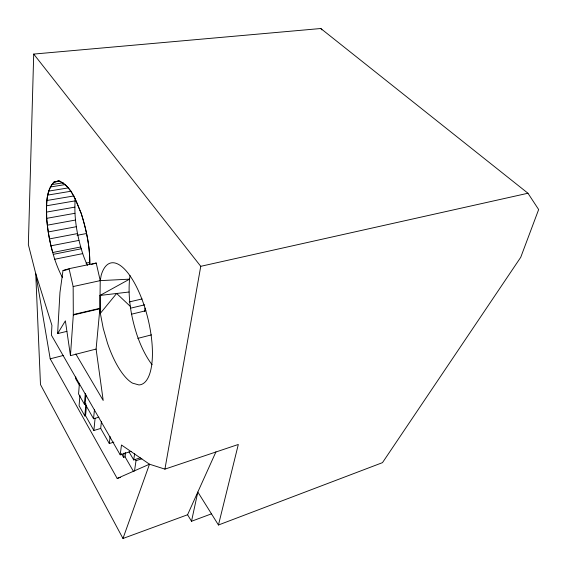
<?xml version="1.0" encoding="UTF-8"?>
<svg xmlns="http://www.w3.org/2000/svg" width="567" height="567" viewBox="0 0 567 567"><rect width="100%" height="100%" fill="white"/><g stroke="black" fill="none" stroke-linecap="round" stroke-linejoin="round"><path stroke-width="0.85" d="M87.417 265.391A56.232 20.065 78.4 0 1 82.711 253.612C77.126 235.922 73.675 217.225 75.269 198.648M75.815 353.964L103.201 400.479L96.099 349.066L99.87 308.76L100.231 280.63L101.231 275.101A62.682 22.871 76.2 0 1 143.628 303.898A62.682 22.871 76.2 0 1 138.88 384.929L132.472 383.122A62.682 22.871 76.2 0 1 107.475 343.127L103.229 328.371L100.345 313.338L99.877 308.328L73.299 314.55M89.756 264.137C90.061 246.808 86.326 229.628 81.131 213.178C76.035 201.405 71.725 186.146 58.727 180.908L53.943 182.135C45.169 191.866 46.657 206.268 46.664 218.43C47.763 232.307 50.498 246 54.73 259.254A57.154 18.796 78.2 0 0 62.54 277.653M89.756 264.151C90.061 246.886 86.354 229.77 81.194 213.369C76.106 201.54 71.796 186.267 58.805 180.916L54.007 182.092C45.183 191.731 46.671 206.126 46.657 218.245C47.706 229.805 49.386 241.372 52.802 252.492L80.783 246.957M211.399 513.872L191.511 521.271L197.826 492.028L218.451 525.007L382.484 462.644L520.733 257.305L538.65 209.542L527.962 193.241L320.794 28.513L33.715 54.078L28.35 244.618L35.735 273.606L51.923 325.38L51.42 335.182L120.211 454.833L131.147 451.339M152.126 364.772A61.576 24.331 76.2 0 1 137.186 335.565C131.239 317.435 127.802 298.256 129.567 279.155A61.576 24.331 76.2 0 1 130.084 275.619M66.878 331.362L57.621 333.602L59.967 292.395L62.994 270.551L69.061 268.687L96.213 263.031L100.231 280.63L129.567 279.155L100.04 295.442L100.345 313.338L116.632 293.479L130.183 306.265M96.099 349.066L70.45 355.644L73.306 314.99L73.157 286.548L69.061 268.687M75.78 376.949L75.645 378.678L79.493 385.376M79.423 383.292L78.565 393.966L84.37 404.186L85.135 403.966L85.929 394.937M79.933 395.291L79.075 405.738L84.816 415.944L85.567 415.724L86.503 405.277M84.37 404.186L85.305 393.505M84.816 415.944L85.893 403.754M98.913 417.177L93.555 418.758L94.434 409.721M101.422 421.487L100.685 428.439L93.881 430.488L95.086 418.304M113.854 442.125L109.311 443.543L110.111 436.597M120.211 454.833L121.473 445.003L149.497 464.203L164.919 469.136L238.317 444.464L218.451 525.007M125.64 452.544L125.059 456.867L123.535 457.363L124.109 453.033M144.606 311.552L145.067 308.094M140.297 457.803L133.734 459.936L134.67 453.409M134.507 471.049L136.016 460.673L135.286 459.433M164.919 469.136L200.753 266.313L33.715 54.078M122.975 538.487L149.497 464.203L117.185 478.449L50.201 358.819L35.735 273.606L40.484 384.575L122.975 538.487L187.578 514.758L215.956 451.828M57.621 333.602L65.382 320.837L70.45 355.644M117.185 478.449L120.431 477.371M136.016 460.673L141.863 458.767M91.358 264.484L96.213 263.031M50.201 358.819L63.426 355.445M137.824 338.371L151.453 334.877M131.643 314.161L145.91 310.709M130.516 308.2L144.698 304.826M73.306 314.99L99.87 308.76M129.226 301.949L142.119 298.922M200.753 266.313L527.962 193.241M73.157 286.548L100.231 280.63M86.042 263.173L89.508 262.457M62.994 270.551L68.175 269.467M54.73 259.254L82.711 253.612M53.333 254.335L81.308 248.771M50.91 245.83L78.898 240.401M49.542 238.898L77.573 233.569M77.055 235.319L86.623 233.491M48.181 231.96L76.254 226.729M47.415 225.163L75.581 220.024M46.664 218.345L74.908 213.298M46.572 212.086L74.929 207.118M46.487 205.8L74.957 200.902M47.075 200.47L73.958 195.927M47.678 195.105L71.208 191.199M48.932 191.072L68.494 187.861M52.079 184.573L63.263 182.772M50.215 187.011L65.609 184.516M56.353 181.518L58.961 181.1M53.978 182.127L60.038 181.156M100.04 295.442L129.021 292.012M320.794 28.513L321.9 29.888M187.578 514.758L191.511 521.271M129.007 451.849L133.734 459.936M125.059 456.867L133.38 471.262M121.409 453.678L123.535 457.363M100.685 428.439L109.311 443.543M85.135 403.966L93.555 418.758M85.567 415.724L93.881 430.488"/></g></svg>
